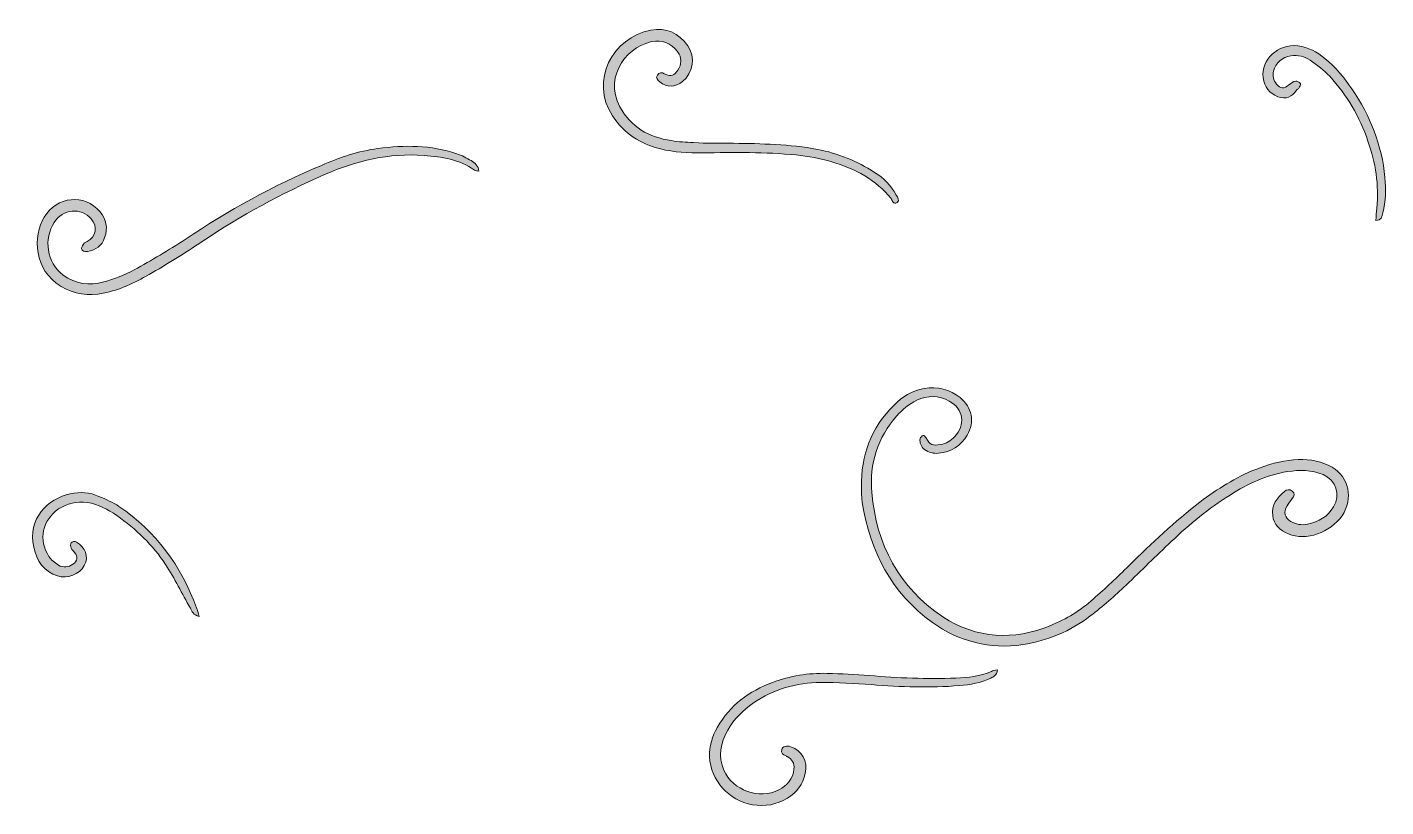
# Model space of a CAD drawing. Header units: inches. Extents: x 0.73 to 5.26, y 1.74 to 4.26.
# Drawn here: x 0.731 to 5.067, y 1.744 to 4.235 of the extents above; entities that cross this region are included whole.
import ezdxf

# ---------------------------------------------------------------- set-up
doc = ezdxf.new("R2010")
doc.units = ezdxf.units.IN
doc.header["$MEASUREMENT"] = 0
doc.layers.add('Calque 1', color=7, linetype='Continuous')

# ---------------------------------------------------------------- blocks, each defined once
blk = doc.blocks.new('block 4')
at = {"layer": 'Calque 1', "true_color": 0x989389}
h = blk.add_hatch(color=252, dxfattribs=at)
h.dxf.hatch_style = 2
edge = h.paths.add_edge_path()
edge.add_spline(control_points=[(2.9847, 3.8639), (3.0736, 3.8625), (3.1639, 3.8611), (3.2528, 3.8444), (3.3181, 3.8319), (3.3792, 3.8069), (3.4347, 3.7708), (3.4639, 3.7528), (3.4875, 3.7292), (3.5042, 3.6986), (3.5083, 3.6917), (3.5167, 3.6806), (3.5069, 3.675), (3.4958, 3.6667), (3.4917, 3.6806), (3.4875, 3.6875), (3.4639, 3.7167), (3.4361, 3.7403), (3.4042, 3.7597), (3.3361, 3.7986), (3.2625, 3.8194), (3.1847, 3.8264), (3.0861, 3.8361), (2.9861, 3.8347), (2.8861, 3.8333), (2.8403, 3.8333), (2.7958, 3.8347), (2.7514, 3.8458), (2.6875, 3.8625), (2.6361, 3.8944), (2.5986, 3.9514), (2.525, 4.0639), (2.5986, 4.2014), (2.7208, 4.225), (2.7694, 4.2347), (2.8097, 4.2167), (2.8389, 4.175), (2.8639, 4.1403), (2.8556, 4.0875), (2.8222, 4.0611), (2.7986, 4.0417), (2.7722, 4.0417), (2.75, 4.0597), (2.7431, 4.0653), (2.7347, 4.0722), (2.7417, 4.0819), (2.7472, 4.0903), (2.7556, 4.0903), (2.7639, 4.0861), (2.7792, 4.0778), (2.7917, 4.0778), (2.8028, 4.0917), (2.8167, 4.1069), (2.8208, 4.1306), (2.8111, 4.1486), (2.7972, 4.175), (2.7653, 4.1931), (2.7361, 4.1903), (2.6514, 4.1819), (2.5681, 4.0819), (2.6222, 3.9806), (2.6569, 3.9153), (2.7153, 3.8833), (2.7861, 3.8722), (2.8097, 3.8681), (2.8333, 3.8667), (2.8569, 3.8667), (2.8986, 3.8625), (2.9417, 3.8639), (2.9847, 3.8639)], knot_values=[0, 0, 0, 0, 1, 1, 1, 2, 2, 2, 3, 3, 3, 4, 4, 4, 5, 5, 5, 6, 6, 6, 7, 7, 7, 8, 8, 8, 9, 9, 9, 10, 10, 10, 11, 11, 11, 12, 12, 12, 13, 13, 13, 14, 14, 14, 15, 15, 15, 16, 16, 16, 17, 17, 17, 18, 18, 18, 19, 19, 19, 20, 20, 20, 21, 21, 21, 22, 22, 22, 23, 23, 23, 23], degree=3, periodic=1)
h = blk.add_hatch(color=252, dxfattribs=at)
h.dxf.hatch_style = 2
edge = h.paths.add_edge_path()
edge.add_spline(control_points=[(5.0347, 3.6167), (5.0361, 3.6319), (5.0361, 3.6444), (5.0375, 3.6569), (5.0458, 3.7306), (5.0333, 3.8014), (5.0097, 3.8708), (4.9833, 3.9486), (4.9431, 4.0181), (4.8875, 4.0778), (4.8694, 4.0972), (4.8472, 4.1139), (4.825, 4.1292), (4.8069, 4.1417), (4.7861, 4.1458), (4.7639, 4.1431), (4.7361, 4.1389), (4.7153, 4.1208), (4.7083, 4.0944), (4.7042, 4.0792), (4.7083, 4.0653), (4.7181, 4.0528), (4.7306, 4.0375), (4.7417, 4.0375), (4.7569, 4.05), (4.7639, 4.0556), (4.7708, 4.0611), (4.7792, 4.0625), (4.7833, 4.0639), (4.7917, 4.0583), (4.7944, 4.0542), (4.7958, 4.0514), (4.7917, 4.0444), (4.7889, 4.0403), (4.7875, 4.0375), (4.7833, 4.0361), (4.7819, 4.0333), (4.7667, 4.0125), (4.7486, 4.0028), (4.7222, 4.0125), (4.6944, 4.0236), (4.6792, 4.0431), (4.675, 4.0736), (4.6694, 4.1306), (4.7208, 4.1819), (4.7861, 4.175), (4.8194, 4.1708), (4.8472, 4.1556), (4.8722, 4.1347), (4.9069, 4.1069), (4.9333, 4.0736), (4.9583, 4.0375), (5.0167, 3.9514), (5.0542, 3.8583), (5.0639, 3.7542), (5.0667, 3.7167), (5.0667, 3.6792), (5.0569, 3.6417), (5.0542, 3.6292), (5.0528, 3.6181), (5.0347, 3.6167)], knot_values=[0, 0, 0, 0, 1, 1, 1, 2, 2, 2, 3, 3, 3, 4, 4, 4, 5, 5, 5, 6, 6, 6, 7, 7, 7, 8, 8, 8, 9, 9, 9, 10, 10, 10, 11, 11, 11, 12, 12, 12, 13, 13, 13, 14, 14, 14, 15, 15, 15, 16, 16, 16, 17, 17, 17, 18, 18, 18, 19, 19, 19, 20, 20, 20, 20], degree=3, periodic=1)
h = blk.add_hatch(color=252, dxfattribs=at)
h.dxf.hatch_style = 2
edge = h.paths.add_edge_path()
edge.add_spline(control_points=[(2.1722, 3.775), (2.1667, 3.7764), (2.1611, 3.775), (2.1583, 3.7778), (2.1097, 3.8125), (2.0542, 3.8208), (1.9972, 3.825), (1.8861, 3.8333), (1.7806, 3.8083), (1.6792, 3.7639), (1.5431, 3.7028), (1.4125, 3.6333), (1.2889, 3.55), (1.2333, 3.5125), (1.1778, 3.4778), (1.1194, 3.4444), (1.0736, 3.4181), (1.0264, 3.3958), (0.9736, 3.3847), (0.9264, 3.375), (0.8806, 3.3819), (0.8389, 3.4069), (0.7514, 3.4583), (0.7486, 3.5667), (0.7847, 3.6278), (0.825, 3.6944), (0.9139, 3.7042), (0.9625, 3.6458), (0.9833, 3.6208), (0.9889, 3.5931), (0.9778, 3.5625), (0.9694, 3.5361), (0.95, 3.5236), (0.9236, 3.5181), (0.9139, 3.5167), (0.9056, 3.5181), (0.9042, 3.5278), (0.9028, 3.5333), (0.9097, 3.5403), (0.9139, 3.5458), (0.9153, 3.5486), (0.9194, 3.5486), (0.9222, 3.55), (0.95, 3.5653), (0.9569, 3.5986), (0.9347, 3.6222), (0.9028, 3.6597), (0.8444, 3.6542), (0.8167, 3.6111), (0.7833, 3.5583), (0.7917, 3.4833), (0.8458, 3.4431), (0.8847, 3.4139), (0.9292, 3.4083), (0.975, 3.4208), (1.0083, 3.4306), (1.0417, 3.4431), (1.0722, 3.4597), (1.1278, 3.4903), (1.1819, 3.5222), (1.2347, 3.5569), (1.3722, 3.6486), (1.5167, 3.7292), (1.6694, 3.7931), (1.7278, 3.8181), (1.7875, 3.8389), (1.85, 3.8472), (1.9347, 3.8583), (2.0194, 3.8583), (2.1014, 3.8306), (2.1181, 3.825), (2.1333, 3.8167), (2.1472, 3.8083), (2.1597, 3.8014), (2.1708, 3.7917), (2.1722, 3.775)], knot_values=[0, 0, 0, 0, 1, 1, 1, 2, 2, 2, 3, 3, 3, 4, 4, 4, 5, 5, 5, 6, 6, 6, 7, 7, 7, 8, 8, 8, 9, 9, 9, 10, 10, 10, 11, 11, 11, 12, 12, 12, 13, 13, 13, 14, 14, 14, 15, 15, 15, 16, 16, 16, 17, 17, 17, 18, 18, 18, 19, 19, 19, 20, 20, 20, 21, 21, 21, 22, 22, 22, 23, 23, 23, 24, 24, 24, 25, 25, 25, 25], degree=3, periodic=1)
h = blk.add_hatch(color=252, dxfattribs=at)
h.dxf.hatch_style = 2
edge = h.paths.add_edge_path()
edge.add_spline(control_points=[(3.3931, 2.7653), (3.3917, 2.8667), (3.4236, 2.9556), (3.4972, 3.0278), (3.5236, 3.0542), (3.5542, 3.0736), (3.5931, 3.0806), (3.6361, 3.0889), (3.675, 3.0778), (3.7083, 3.0514), (3.7458, 3.0208), (3.7556, 2.9736), (3.7306, 2.9319), (3.7111, 2.8972), (3.6792, 2.8778), (3.6389, 2.8736), (3.6236, 2.8722), (3.6083, 2.8764), (3.5944, 2.8861), (3.5833, 2.8944), (3.5778, 2.9069), (3.5806, 2.9208), (3.5819, 2.925), (3.5861, 2.9292), (3.5903, 2.9306), (3.5917, 2.9319), (3.5972, 2.9278), (3.5986, 2.9236), (3.6125, 2.9), (3.6194, 2.8972), (3.6458, 2.9014), (3.6639, 2.9042), (3.6778, 2.9139), (3.6903, 2.9264), (3.7264, 2.9639), (3.7194, 3.0153), (3.6736, 3.0403), (3.6403, 3.0583), (3.6042, 3.0597), (3.5694, 3.0431), (3.5444, 3.0306), (3.5236, 3.0125), (3.5056, 2.9931), (3.4444, 2.9236), (3.4181, 2.8403), (3.4264, 2.7486), (3.4403, 2.5819), (3.5125, 2.4458), (3.6528, 2.3514), (3.7611, 2.2806), (3.8778, 2.275), (3.9972, 2.3236), (4.0472, 2.3444), (4.0931, 2.3722), (4.1333, 2.4083), (4.1722, 2.4431), (4.2097, 2.4778), (4.2472, 2.5153), (4.3194, 2.5861), (4.3931, 2.6556), (4.4736, 2.7181), (4.5292, 2.7597), (4.5875, 2.7972), (4.6514, 2.8222), (4.6903, 2.8375), (4.7306, 2.8486), (4.7722, 2.8528), (4.8111, 2.8569), (4.85, 2.8514), (4.8847, 2.8347), (4.9431, 2.8069), (4.9639, 2.7417), (4.9333, 2.6847), (4.9014, 2.6278), (4.825, 2.5944), (4.7667, 2.6125), (4.7625, 2.6139), (4.7583, 2.6153), (4.7556, 2.6167), (4.7292, 2.6278), (4.7083, 2.6444), (4.7056, 2.675), (4.7014, 2.7083), (4.7194, 2.7319), (4.7431, 2.7514), (4.75, 2.7583), (4.7597, 2.7597), (4.7681, 2.7528), (4.7778, 2.7458), (4.7736, 2.7361), (4.7681, 2.7292), (4.7625, 2.7208), (4.7556, 2.7139), (4.7514, 2.7056), (4.7389, 2.6861), (4.7444, 2.6667), (4.7639, 2.6556), (4.7806, 2.6472), (4.7972, 2.6431), (4.8167, 2.6472), (4.8514, 2.6556), (4.8819, 2.6708), (4.9, 2.7028), (4.9222, 2.7417), (4.9083, 2.7875), (4.8667, 2.8056), (4.8292, 2.8208), (4.7917, 2.8208), (4.7528, 2.8153), (4.6861, 2.8042), (4.6264, 2.7764), (4.5694, 2.7403), (4.5014, 2.6972), (4.4403, 2.6472), (4.3819, 2.5917), (4.3333, 2.5458), (4.2861, 2.4986), (4.2375, 2.4528), (4.2014, 2.4181), (4.1639, 2.3847), (4.1236, 2.3542), (4.0597, 2.3056), (3.9875, 2.275), (3.9083, 2.2625), (3.8028, 2.2472), (3.7056, 2.2722), (3.6194, 2.3333), (3.4889, 2.4278), (3.4208, 2.5597), (3.3958, 2.7167), (3.3944, 2.7222), (3.3944, 2.7278), (3.3944, 2.7333), (3.3931, 2.7431), (3.3931, 2.7542), (3.3931, 2.7653)], knot_values=[0, 0, 0, 0, 1, 1, 1, 2, 2, 2, 3, 3, 3, 4, 4, 4, 5, 5, 5, 6, 6, 6, 7, 7, 7, 8, 8, 8, 9, 9, 9, 10, 10, 10, 11, 11, 11, 12, 12, 12, 13, 13, 13, 14, 14, 14, 15, 15, 15, 16, 16, 16, 17, 17, 17, 18, 18, 18, 19, 19, 19, 20, 20, 20, 21, 21, 21, 22, 22, 22, 23, 23, 23, 24, 24, 24, 25, 25, 25, 26, 26, 26, 27, 27, 27, 28, 28, 28, 29, 29, 29, 30, 30, 30, 31, 31, 31, 32, 32, 32, 33, 33, 33, 34, 34, 34, 35, 35, 35, 36, 36, 36, 37, 37, 37, 38, 38, 38, 39, 39, 39, 40, 40, 40, 41, 41, 41, 42, 42, 42, 43, 43, 43, 44, 44, 44, 45, 45, 45, 45], degree=3, periodic=1)
h = blk.add_hatch(color=252, dxfattribs=at)
h.dxf.hatch_style = 2
edge = h.paths.add_edge_path()
edge.add_spline(control_points=[(1.2792, 2.3528), (1.2597, 2.3569), (1.2569, 2.3694), (1.2514, 2.3792), (1.225, 2.425), (1.2014, 2.4736), (1.1722, 2.5181), (1.1319, 2.5806), (1.0778, 2.6319), (1.0167, 2.675), (0.9875, 2.6944), (0.9583, 2.7111), (0.9222, 2.7167), (0.8889, 2.7208), (0.8583, 2.7139), (0.8306, 2.6958), (0.7792, 2.6611), (0.7653, 2.5958), (0.8, 2.5444), (0.8069, 2.5333), (0.8181, 2.5236), (0.8306, 2.5167), (0.8458, 2.5069), (0.8625, 2.5097), (0.8764, 2.5194), (0.8917, 2.5292), (0.8931, 2.5431), (0.8819, 2.5569), (0.8792, 2.5611), (0.8736, 2.5653), (0.8708, 2.5708), (0.8694, 2.5764), (0.8681, 2.5847), (0.8708, 2.5875), (0.8736, 2.5917), (0.8833, 2.5931), (0.8875, 2.5903), (0.9153, 2.5736), (0.9292, 2.5444), (0.9125, 2.5153), (0.8972, 2.4861), (0.8583, 2.4722), (0.8278, 2.4819), (0.7833, 2.4958), (0.7611, 2.5306), (0.7514, 2.5736), (0.7306, 2.6653), (0.7972, 2.7292), (0.8681, 2.7444), (0.9, 2.7514), (0.9306, 2.7486), (0.9597, 2.7361), (0.9819, 2.7264), (1.0042, 2.7167), (1.0236, 2.7042), (1.1417, 2.6236), (1.2222, 2.5139), (1.2708, 2.3806), (1.275, 2.3722), (1.2764, 2.3653), (1.2792, 2.3528)], knot_values=[0, 0, 0, 0, 1, 1, 1, 2, 2, 2, 3, 3, 3, 4, 4, 4, 5, 5, 5, 6, 6, 6, 7, 7, 7, 8, 8, 8, 9, 9, 9, 10, 10, 10, 11, 11, 11, 12, 12, 12, 13, 13, 13, 14, 14, 14, 15, 15, 15, 16, 16, 16, 17, 17, 17, 18, 18, 18, 19, 19, 19, 20, 20, 20, 20], degree=3, periodic=1)
h = blk.add_hatch(color=252, dxfattribs=at)
h.dxf.hatch_style = 2
edge = h.paths.add_edge_path()
edge.add_spline(control_points=[(3.8278, 2.1819), (3.825, 2.1639), (3.8139, 2.1597), (3.8056, 2.1556), (3.7736, 2.1403), (3.7403, 2.1347), (3.7056, 2.1319), (3.6125, 2.1236), (3.5181, 2.1278), (3.425, 2.1347), (3.3708, 2.1389), (3.3167, 2.1417), (3.2625, 2.1417), (3.1861, 2.1403), (3.1125, 2.1208), (3.0486, 2.0764), (3.0153, 2.0528), (2.9861, 2.025), (2.9667, 1.9889), (2.9431, 1.9486), (2.9347, 1.9056), (2.9542, 1.8611), (2.9819, 1.7972), (3.0681, 1.7667), (3.1292, 1.7986), (3.1556, 1.8125), (3.175, 1.8333), (3.1778, 1.8653), (3.1792, 1.8833), (3.1722, 1.8972), (3.1556, 1.9056), (3.1542, 1.9056), (3.1542, 1.9056), (3.1528, 1.9069), (3.1431, 1.9111), (3.1347, 1.9153), (3.1389, 1.9278), (3.1417, 1.9375), (3.1542, 1.9417), (3.1681, 1.9361), (3.2028, 1.925), (3.2222, 1.8903), (3.2139, 1.8514), (3.2069, 1.8167), (3.1861, 1.7903), (3.1569, 1.7722), (3.1222, 1.7514), (3.0861, 1.7444), (3.0458, 1.7514), (2.9694, 1.7653), (2.9125, 1.8278), (2.9083, 1.9042), (2.9069, 1.9375), (2.9167, 1.9694), (2.9333, 1.9986), (2.9736, 2.0694), (3.0347, 2.1139), (3.1097, 2.1417), (3.1653, 2.1625), (3.2236, 2.1722), (3.2833, 2.1708), (3.3292, 2.1694), (3.3736, 2.1681), (3.4181, 2.1639), (3.5097, 2.1556), (3.6014, 2.1528), (3.6944, 2.1556), (3.7333, 2.1569), (3.7708, 2.1611), (3.8083, 2.1764), (3.8125, 2.1806), (3.8181, 2.1806), (3.8278, 2.1819)], knot_values=[0, 0, 0, 0, 1, 1, 1, 2, 2, 2, 3, 3, 3, 4, 4, 4, 5, 5, 5, 6, 6, 6, 7, 7, 7, 8, 8, 8, 9, 9, 9, 10, 10, 10, 11, 11, 11, 12, 12, 12, 13, 13, 13, 14, 14, 14, 15, 15, 15, 16, 16, 16, 17, 17, 17, 18, 18, 18, 19, 19, 19, 20, 20, 20, 21, 21, 21, 22, 22, 22, 23, 23, 23, 24, 24, 24, 24], degree=3, periodic=1)
at = {"layer": 'Calque 1', "lineweight": 0}
for points, knots in [([(2.9847, 3.8639), (3.0736, 3.8625), (3.1639, 3.8611), (3.2528, 3.8444), (3.3181, 3.8319), (3.3792, 3.8069), (3.4347, 3.7708), (3.4639, 3.7528), (3.4875, 3.7292), (3.5042, 3.6986), (3.5083, 3.6917), (3.5167, 3.6806), (3.5069, 3.675), (3.4958, 3.6667), (3.4917, 3.6806), (3.4875, 3.6875), (3.4639, 3.7167), (3.4361, 3.7403), (3.4042, 3.7597), (3.3361, 3.7986), (3.2625, 3.8194), (3.1847, 3.8264), (3.0861, 3.8361), (2.9861, 3.8347), (2.8861, 3.8333), (2.8403, 3.8333), (2.7958, 3.8347), (2.7514, 3.8458), (2.6875, 3.8625), (2.6361, 3.8944), (2.5986, 3.9514), (2.525, 4.0639), (2.5986, 4.2014), (2.7208, 4.225), (2.7694, 4.2347), (2.8097, 4.2167), (2.8389, 4.175), (2.8639, 4.1403), (2.8556, 4.0875), (2.8222, 4.0611), (2.7986, 4.0417), (2.7722, 4.0417), (2.75, 4.0597), (2.7431, 4.0653), (2.7347, 4.0722), (2.7417, 4.0819), (2.7472, 4.0903), (2.7556, 4.0903), (2.7639, 4.0861), (2.7792, 4.0778), (2.7917, 4.0778), (2.8028, 4.0917), (2.8167, 4.1069), (2.8208, 4.1306), (2.8111, 4.1486), (2.7972, 4.175), (2.7653, 4.1931), (2.7361, 4.1903), (2.6514, 4.1819), (2.5681, 4.0819), (2.6222, 3.9806), (2.6569, 3.9153), (2.7153, 3.8833), (2.7861, 3.8722), (2.8097, 3.8681), (2.8333, 3.8667), (2.8569, 3.8667), (2.8986, 3.8625), (2.9417, 3.8639), (2.9847, 3.8639)], [0, 0, 0, 0, 1, 1, 1, 2, 2, 2, 3, 3, 3, 4, 4, 4, 5, 5, 5, 6, 6, 6, 7, 7, 7, 8, 8, 8, 9, 9, 9, 10, 10, 10, 11, 11, 11, 12, 12, 12, 13, 13, 13, 14, 14, 14, 15, 15, 15, 16, 16, 16, 17, 17, 17, 18, 18, 18, 19, 19, 19, 20, 20, 20, 21, 21, 21, 22, 22, 22, 23, 23, 23, 23]), ([(5.0347, 3.6167), (5.0361, 3.6319), (5.0361, 3.6444), (5.0375, 3.6569), (5.0458, 3.7306), (5.0333, 3.8014), (5.0097, 3.8708), (4.9833, 3.9486), (4.9431, 4.0181), (4.8875, 4.0778), (4.8694, 4.0972), (4.8472, 4.1139), (4.825, 4.1292), (4.8069, 4.1417), (4.7861, 4.1458), (4.7639, 4.1431), (4.7361, 4.1389), (4.7153, 4.1208), (4.7083, 4.0944), (4.7042, 4.0792), (4.7083, 4.0653), (4.7181, 4.0528), (4.7306, 4.0375), (4.7417, 4.0375), (4.7569, 4.05), (4.7639, 4.0556), (4.7708, 4.0611), (4.7792, 4.0625), (4.7833, 4.0639), (4.7917, 4.0583), (4.7944, 4.0542), (4.7958, 4.0514), (4.7917, 4.0444), (4.7889, 4.0403), (4.7875, 4.0375), (4.7833, 4.0361), (4.7819, 4.0333), (4.7667, 4.0125), (4.7486, 4.0028), (4.7222, 4.0125), (4.6944, 4.0236), (4.6792, 4.0431), (4.675, 4.0736), (4.6694, 4.1306), (4.7208, 4.1819), (4.7861, 4.175), (4.8194, 4.1708), (4.8472, 4.1556), (4.8722, 4.1347), (4.9069, 4.1069), (4.9333, 4.0736), (4.9583, 4.0375), (5.0167, 3.9514), (5.0542, 3.8583), (5.0639, 3.7542), (5.0667, 3.7167), (5.0667, 3.6792), (5.0569, 3.6417), (5.0542, 3.6292), (5.0528, 3.6181), (5.0347, 3.6167)], [0, 0, 0, 0, 1, 1, 1, 2, 2, 2, 3, 3, 3, 4, 4, 4, 5, 5, 5, 6, 6, 6, 7, 7, 7, 8, 8, 8, 9, 9, 9, 10, 10, 10, 11, 11, 11, 12, 12, 12, 13, 13, 13, 14, 14, 14, 15, 15, 15, 16, 16, 16, 17, 17, 17, 18, 18, 18, 19, 19, 19, 20, 20, 20, 20]), ([(2.1722, 3.775), (2.1667, 3.7764), (2.1611, 3.775), (2.1583, 3.7778), (2.1097, 3.8125), (2.0542, 3.8208), (1.9972, 3.825), (1.8861, 3.8333), (1.7806, 3.8083), (1.6792, 3.7639), (1.5431, 3.7028), (1.4125, 3.6333), (1.2889, 3.55), (1.2333, 3.5125), (1.1778, 3.4778), (1.1194, 3.4444), (1.0736, 3.4181), (1.0264, 3.3958), (0.9736, 3.3847), (0.9264, 3.375), (0.8806, 3.3819), (0.8389, 3.4069), (0.7514, 3.4583), (0.7486, 3.5667), (0.7847, 3.6278), (0.825, 3.6944), (0.9139, 3.7042), (0.9625, 3.6458), (0.9833, 3.6208), (0.9889, 3.5931), (0.9778, 3.5625), (0.9694, 3.5361), (0.95, 3.5236), (0.9236, 3.5181), (0.9139, 3.5167), (0.9056, 3.5181), (0.9042, 3.5278), (0.9028, 3.5333), (0.9097, 3.5403), (0.9139, 3.5458), (0.9153, 3.5486), (0.9194, 3.5486), (0.9222, 3.55), (0.95, 3.5653), (0.9569, 3.5986), (0.9347, 3.6222), (0.9028, 3.6597), (0.8444, 3.6542), (0.8167, 3.6111), (0.7833, 3.5583), (0.7917, 3.4833), (0.8458, 3.4431), (0.8847, 3.4139), (0.9292, 3.4083), (0.975, 3.4208), (1.0083, 3.4306), (1.0417, 3.4431), (1.0722, 3.4597), (1.1278, 3.4903), (1.1819, 3.5222), (1.2347, 3.5569), (1.3722, 3.6486), (1.5167, 3.7292), (1.6694, 3.7931), (1.7278, 3.8181), (1.7875, 3.8389), (1.85, 3.8472), (1.9347, 3.8583), (2.0194, 3.8583), (2.1014, 3.8306), (2.1181, 3.825), (2.1333, 3.8167), (2.1472, 3.8083), (2.1597, 3.8014), (2.1708, 3.7917), (2.1722, 3.775)], [0, 0, 0, 0, 1, 1, 1, 2, 2, 2, 3, 3, 3, 4, 4, 4, 5, 5, 5, 6, 6, 6, 7, 7, 7, 8, 8, 8, 9, 9, 9, 10, 10, 10, 11, 11, 11, 12, 12, 12, 13, 13, 13, 14, 14, 14, 15, 15, 15, 16, 16, 16, 17, 17, 17, 18, 18, 18, 19, 19, 19, 20, 20, 20, 21, 21, 21, 22, 22, 22, 23, 23, 23, 24, 24, 24, 25, 25, 25, 25]), ([(3.3931, 2.7653), (3.3917, 2.8667), (3.4236, 2.9556), (3.4972, 3.0278), (3.5236, 3.0542), (3.5542, 3.0736), (3.5931, 3.0806), (3.6361, 3.0889), (3.675, 3.0778), (3.7083, 3.0514), (3.7458, 3.0208), (3.7556, 2.9736), (3.7306, 2.9319), (3.7111, 2.8972), (3.6792, 2.8778), (3.6389, 2.8736), (3.6236, 2.8722), (3.6083, 2.8764), (3.5944, 2.8861), (3.5833, 2.8944), (3.5778, 2.9069), (3.5806, 2.9208), (3.5819, 2.925), (3.5861, 2.9292), (3.5903, 2.9306), (3.5917, 2.9319), (3.5972, 2.9278), (3.5986, 2.9236), (3.6125, 2.9), (3.6194, 2.8972), (3.6458, 2.9014), (3.6639, 2.9042), (3.6778, 2.9139), (3.6903, 2.9264), (3.7264, 2.9639), (3.7194, 3.0153), (3.6736, 3.0403), (3.6403, 3.0583), (3.6042, 3.0597), (3.5694, 3.0431), (3.5444, 3.0306), (3.5236, 3.0125), (3.5056, 2.9931), (3.4444, 2.9236), (3.4181, 2.8403), (3.4264, 2.7486), (3.4403, 2.5819), (3.5125, 2.4458), (3.6528, 2.3514), (3.7611, 2.2806), (3.8778, 2.275), (3.9972, 2.3236), (4.0472, 2.3444), (4.0931, 2.3722), (4.1333, 2.4083), (4.1722, 2.4431), (4.2097, 2.4778), (4.2472, 2.5153), (4.3194, 2.5861), (4.3931, 2.6556), (4.4736, 2.7181), (4.5292, 2.7597), (4.5875, 2.7972), (4.6514, 2.8222), (4.6903, 2.8375), (4.7306, 2.8486), (4.7722, 2.8528), (4.8111, 2.8569), (4.85, 2.8514), (4.8847, 2.8347), (4.9431, 2.8069), (4.9639, 2.7417), (4.9333, 2.6847), (4.9014, 2.6278), (4.825, 2.5944), (4.7667, 2.6125), (4.7625, 2.6139), (4.7583, 2.6153), (4.7556, 2.6167), (4.7292, 2.6278), (4.7083, 2.6444), (4.7056, 2.675), (4.7014, 2.7083), (4.7194, 2.7319), (4.7431, 2.7514), (4.75, 2.7583), (4.7597, 2.7597), (4.7681, 2.7528), (4.7778, 2.7458), (4.7736, 2.7361), (4.7681, 2.7292), (4.7625, 2.7208), (4.7556, 2.7139), (4.7514, 2.7056), (4.7389, 2.6861), (4.7444, 2.6667), (4.7639, 2.6556), (4.7806, 2.6472), (4.7972, 2.6431), (4.8167, 2.6472), (4.8514, 2.6556), (4.8819, 2.6708), (4.9, 2.7028), (4.9222, 2.7417), (4.9083, 2.7875), (4.8667, 2.8056), (4.8292, 2.8208), (4.7917, 2.8208), (4.7528, 2.8153), (4.6861, 2.8042), (4.6264, 2.7764), (4.5694, 2.7403), (4.5014, 2.6972), (4.4403, 2.6472), (4.3819, 2.5917), (4.3333, 2.5458), (4.2861, 2.4986), (4.2375, 2.4528), (4.2014, 2.4181), (4.1639, 2.3847), (4.1236, 2.3542), (4.0597, 2.3056), (3.9875, 2.275), (3.9083, 2.2625), (3.8028, 2.2472), (3.7056, 2.2722), (3.6194, 2.3333), (3.4889, 2.4278), (3.4208, 2.5597), (3.3958, 2.7167), (3.3944, 2.7222), (3.3944, 2.7278), (3.3944, 2.7333), (3.3931, 2.7431), (3.3931, 2.7542), (3.3931, 2.7653)], [0, 0, 0, 0, 1, 1, 1, 2, 2, 2, 3, 3, 3, 4, 4, 4, 5, 5, 5, 6, 6, 6, 7, 7, 7, 8, 8, 8, 9, 9, 9, 10, 10, 10, 11, 11, 11, 12, 12, 12, 13, 13, 13, 14, 14, 14, 15, 15, 15, 16, 16, 16, 17, 17, 17, 18, 18, 18, 19, 19, 19, 20, 20, 20, 21, 21, 21, 22, 22, 22, 23, 23, 23, 24, 24, 24, 25, 25, 25, 26, 26, 26, 27, 27, 27, 28, 28, 28, 29, 29, 29, 30, 30, 30, 31, 31, 31, 32, 32, 32, 33, 33, 33, 34, 34, 34, 35, 35, 35, 36, 36, 36, 37, 37, 37, 38, 38, 38, 39, 39, 39, 40, 40, 40, 41, 41, 41, 42, 42, 42, 43, 43, 43, 44, 44, 44, 45, 45, 45, 45]), ([(1.2792, 2.3528), (1.2597, 2.3569), (1.2569, 2.3694), (1.2514, 2.3792), (1.225, 2.425), (1.2014, 2.4736), (1.1722, 2.5181), (1.1319, 2.5806), (1.0778, 2.6319), (1.0167, 2.675), (0.9875, 2.6944), (0.9583, 2.7111), (0.9222, 2.7167), (0.8889, 2.7208), (0.8583, 2.7139), (0.8306, 2.6958), (0.7792, 2.6611), (0.7653, 2.5958), (0.8, 2.5444), (0.8069, 2.5333), (0.8181, 2.5236), (0.8306, 2.5167), (0.8458, 2.5069), (0.8625, 2.5097), (0.8764, 2.5194), (0.8917, 2.5292), (0.8931, 2.5431), (0.8819, 2.5569), (0.8792, 2.5611), (0.8736, 2.5653), (0.8708, 2.5708), (0.8694, 2.5764), (0.8681, 2.5847), (0.8708, 2.5875), (0.8736, 2.5917), (0.8833, 2.5931), (0.8875, 2.5903), (0.9153, 2.5736), (0.9292, 2.5444), (0.9125, 2.5153), (0.8972, 2.4861), (0.8583, 2.4722), (0.8278, 2.4819), (0.7833, 2.4958), (0.7611, 2.5306), (0.7514, 2.5736), (0.7306, 2.6653), (0.7972, 2.7292), (0.8681, 2.7444), (0.9, 2.7514), (0.9306, 2.7486), (0.9597, 2.7361), (0.9819, 2.7264), (1.0042, 2.7167), (1.0236, 2.7042), (1.1417, 2.6236), (1.2222, 2.5139), (1.2708, 2.3806), (1.275, 2.3722), (1.2764, 2.3653), (1.2792, 2.3528)], [0, 0, 0, 0, 1, 1, 1, 2, 2, 2, 3, 3, 3, 4, 4, 4, 5, 5, 5, 6, 6, 6, 7, 7, 7, 8, 8, 8, 9, 9, 9, 10, 10, 10, 11, 11, 11, 12, 12, 12, 13, 13, 13, 14, 14, 14, 15, 15, 15, 16, 16, 16, 17, 17, 17, 18, 18, 18, 19, 19, 19, 20, 20, 20, 20]), ([(3.8278, 2.1819), (3.825, 2.1639), (3.8139, 2.1597), (3.8056, 2.1556), (3.7736, 2.1403), (3.7403, 2.1347), (3.7056, 2.1319), (3.6125, 2.1236), (3.5181, 2.1278), (3.425, 2.1347), (3.3708, 2.1389), (3.3167, 2.1417), (3.2625, 2.1417), (3.1861, 2.1403), (3.1125, 2.1208), (3.0486, 2.0764), (3.0153, 2.0528), (2.9861, 2.025), (2.9667, 1.9889), (2.9431, 1.9486), (2.9347, 1.9056), (2.9542, 1.8611), (2.9819, 1.7972), (3.0681, 1.7667), (3.1292, 1.7986), (3.1556, 1.8125), (3.175, 1.8333), (3.1778, 1.8653), (3.1792, 1.8833), (3.1722, 1.8972), (3.1556, 1.9056), (3.1542, 1.9056), (3.1542, 1.9056), (3.1528, 1.9069), (3.1431, 1.9111), (3.1347, 1.9153), (3.1389, 1.9278), (3.1417, 1.9375), (3.1542, 1.9417), (3.1681, 1.9361), (3.2028, 1.925), (3.2222, 1.8903), (3.2139, 1.8514), (3.2069, 1.8167), (3.1861, 1.7903), (3.1569, 1.7722), (3.1222, 1.7514), (3.0861, 1.7444), (3.0458, 1.7514), (2.9694, 1.7653), (2.9125, 1.8278), (2.9083, 1.9042), (2.9069, 1.9375), (2.9167, 1.9694), (2.9333, 1.9986), (2.9736, 2.0694), (3.0347, 2.1139), (3.1097, 2.1417), (3.1653, 2.1625), (3.2236, 2.1722), (3.2833, 2.1708), (3.3292, 2.1694), (3.3736, 2.1681), (3.4181, 2.1639), (3.5097, 2.1556), (3.6014, 2.1528), (3.6944, 2.1556), (3.7333, 2.1569), (3.7708, 2.1611), (3.8083, 2.1764), (3.8125, 2.1806), (3.8181, 2.1806), (3.8278, 2.1819)], [0, 0, 0, 0, 1, 1, 1, 2, 2, 2, 3, 3, 3, 4, 4, 4, 5, 5, 5, 6, 6, 6, 7, 7, 7, 8, 8, 8, 9, 9, 9, 10, 10, 10, 11, 11, 11, 12, 12, 12, 13, 13, 13, 14, 14, 14, 15, 15, 15, 16, 16, 16, 17, 17, 17, 18, 18, 18, 19, 19, 19, 20, 20, 20, 21, 21, 21, 22, 22, 22, 23, 23, 23, 24, 24, 24, 24])]:
    blk.add_open_spline(points, degree=3, knots=knots, dxfattribs=at)
blk = doc.blocks.new('block 2')
at = {"layer": 'Calque 1'}
blk.add_blockref('block 4', (0, 0), dxfattribs=at)

msp = doc.modelspace()

# ---------------------------------------------------------------- block references
at = {"layer": 'Calque 1'}
msp.add_blockref('block 2', (0, 0), dxfattribs=at)

doc.saveas('drawing.dxf')
